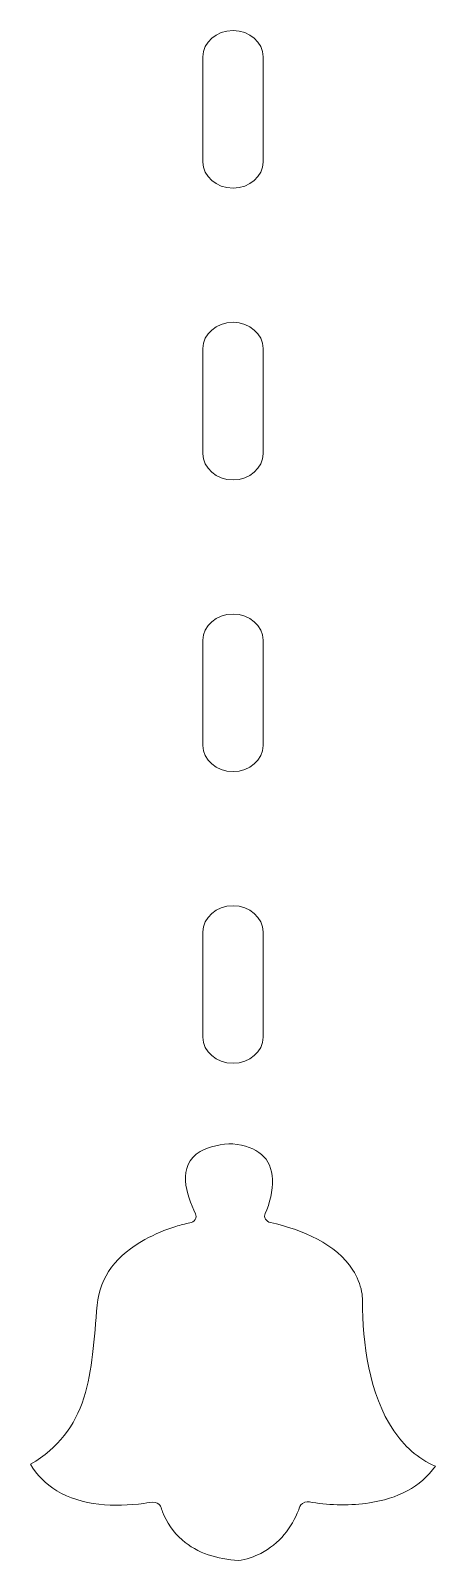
# Model space of a CAD drawing. Header units: millimetres. Extents: x -22 to 22, y -82 to 82.
import ezdxf

# ---------------------------------------------------------------- set-up
doc = ezdxf.new("R2010")
doc.units = ezdxf.units.MM
doc.header["$MEASUREMENT"] = 0
doc.layers.add('Layer 1', color=7, linetype='Continuous')

msp = doc.modelspace()

# ---------------------------------------------------------------- linework, layer by layer
at = {"layer": 'Layer 1', "color": 250, "lineweight": 20}
for points, knots in [([(-0.055, 81.7454), (1.7178, 81.7454), (3.1687, 80.4866), (3.1687, 78.9489), (3.1687, 78.9489), (3.1687, 67.6918), (3.1687, 67.6918), (3.1687, 66.1565), (1.7178, 64.8977), (-0.055, 64.8977), (-1.8288, 64.8977), (-3.2788, 66.1565), (-3.2788, 67.6918), (-3.2788, 67.6918), (-3.2788, 78.9489), (-3.2788, 78.9489), (-3.2788, 80.4866), (-1.8288, 81.7454), (-0.055, 81.7454)], [0, 0, 0, 0, 0.16666667, 0.16666667, 0.16666667, 0.33333333, 0.33333333, 0.33333333, 0.5, 0.5, 0.5, 0.66666667, 0.66666667, 0.66666667, 0.83333333, 0.83333333, 0.83333333, 1, 1, 1, 1]), ([(-0.055, 50.5497), (1.7178, 50.5497), (3.1687, 49.2917), (3.1687, 47.7548), (3.1687, 47.7548), (3.1687, 36.4969), (3.1687, 36.4969), (3.1687, 34.96), (1.7178, 33.702), (-0.055, 33.702), (-1.8288, 33.702), (-3.2788, 34.96), (-3.2788, 36.4969), (-3.2788, 36.4969), (-3.2788, 47.7548), (-3.2788, 47.7548), (-3.2788, 49.2917), (-1.8288, 50.5497), (-0.055, 50.5497)], [0, 0, 0, 0, 0.16666667, 0.16666667, 0.16666667, 0.33333333, 0.33333333, 0.33333333, 0.5, 0.5, 0.5, 0.66666667, 0.66666667, 0.66666667, 0.83333333, 0.83333333, 0.83333333, 1, 1, 1, 1]), ([(-0.055, 19.3532), (1.7178, 19.3532), (3.1687, 18.0946), (3.1687, 16.5576), (3.1687, 16.5576), (3.1687, 5.3005), (3.1687, 5.3005), (3.1687, 3.7635), (1.7178, 2.5055), (-0.055, 2.5055), (-1.8288, 2.5055), (-3.2788, 3.7635), (-3.2788, 5.3005), (-3.2788, 5.3005), (-3.2788, 16.5576), (-3.2788, 16.5576), (-3.2788, 18.0946), (-1.8288, 19.3532), (-0.055, 19.3532)], [0, 0, 0, 0, 0.16666667, 0.16666667, 0.16666667, 0.33333333, 0.33333333, 0.33333333, 0.5, 0.5, 0.5, 0.66666667, 0.66666667, 0.66666667, 0.83333333, 0.83333333, 0.83333333, 1, 1, 1, 1]), ([(-0.055, -11.8424), (1.7178, -11.8424), (3.1687, -13.102), (3.1687, -14.6373), (3.1687, -14.6373), (3.1687, -25.8952), (3.1687, -25.8952), (3.1687, -27.4322), (1.7178, -28.6894), (-0.055, -28.6894), (-1.8288, -28.6894), (-3.2788, -27.4322), (-3.2788, -25.8952), (-3.2788, -25.8952), (-3.2788, -14.6373), (-3.2788, -14.6373), (-3.2788, -13.102), (-1.8288, -11.8424), (-0.055, -11.8424)], [0, 0, 0, 0, 0.16666667, 0.16666667, 0.16666667, 0.33333333, 0.33333333, 0.33333333, 0.5, 0.5, 0.5, 0.66666667, 0.66666667, 0.66666667, 0.83333333, 0.83333333, 0.83333333, 1, 1, 1, 1]), ([(-0.0866, -37.2968), (-1.1994, -37.2674), (-2.6598, -37.5811), (-3.5682, -38.1181), (-6.1042, -39.6188), (-5.041, -42.7722), (-4.0772, -44.7729), (-3.979, -44.9762), (-3.9903, -45.1855), (-4.1089, -45.3818), (-4.2273, -45.5773), (-4.4202, -45.7048), (-4.6695, -45.7504), (-5.1585, -45.84), (-5.6849, -45.9899), (-6.1548, -46.1345), (-7.3096, -46.4915), (-8.4386, -46.9574), (-9.4731, -47.5277), (-12.4198, -49.1511), (-14.3387, -51.4662), (-14.5957, -54.5479), (-14.7428, -56.3066), (-14.864, -58.0715), (-15.0741, -59.8255), (-15.2623, -61.3826), (-15.525, -62.9551), (-16.0092, -64.4658), (-16.9797, -67.4879), (-18.72, -69.7828), (-21.705, -71.5601), (-21.1061, -72.6891), (-20.0746, -73.696), (-18.9111, -74.3953), (-16.2108, -76.018), (-12.7359, -76.1579), (-9.5858, -75.7506), (-9.1961, -75.7005), (-8.7203, -75.5412), (-8.345, -75.6486), (-7.7652, -75.8133), (-7.7375, -76.2467), (-7.5827, -76.6633), (-7.174, -77.7706), (-6.4384, -78.8331), (-5.4948, -79.6583), (-3.8614, -81.0879), (-1.741, -81.7284), (0.5438, -81.8444), (1.286, -81.7856), (2.2975, -81.4093), (2.9108, -81.0964), (4.9319, -80.0639), (6.2166, -78.3269), (6.9731, -76.4383), (7.0781, -76.1765), (7.0839, -75.964), (7.3609, -75.7607), (7.7267, -75.4903), (8.0305, -75.5829), (8.426, -75.6447), (10.3735, -75.9569), (12.5848, -75.9855), (14.5295, -75.6904), (17.5077, -75.2367), (20.0169, -74.0229), (21.594, -71.758), (19.7112, -71.0139), (18.1791, -69.4915), (17.1552, -67.9941), (14.4598, -64.0501), (13.813, -58.5938), (13.7911, -54.1104), (13.7911, -54.0951), (13.7911, -54.082), (13.7921, -54.0665), (13.813, -53.7782), (13.7576, -53.4042), (13.7052, -53.1214), (13.5495, -52.3101), (13.218, -51.5172), (12.7586, -50.797), (10.9638, -47.9828), (7.4116, -46.4837), (3.9491, -45.7187), (3.7083, -45.6662), (3.5259, -45.5386), (3.4142, -45.3455), (3.3023, -45.153), (3.2947, -44.9506), (3.3883, -44.7505), (3.8841, -43.7081), (4.2088, -42.2406), (4.1687, -41.1256), (4.0838, -38.7634), (2.5678, -37.5928), (-0.0866, -37.2968)], [0, 0, 0, 0, 0.03125, 0.03125, 0.03125, 0.0625, 0.0625, 0.0625, 0.09375, 0.09375, 0.09375, 0.125, 0.125, 0.125, 0.15625, 0.15625, 0.15625, 0.1875, 0.1875, 0.1875, 0.21875, 0.21875, 0.21875, 0.25, 0.25, 0.25, 0.28125, 0.28125, 0.28125, 0.3125, 0.3125, 0.3125, 0.34375, 0.34375, 0.34375, 0.375, 0.375, 0.375, 0.40625, 0.40625, 0.40625, 0.4375, 0.4375, 0.4375, 0.46875, 0.46875, 0.46875, 0.5, 0.5, 0.5, 0.53125, 0.53125, 0.53125, 0.5625, 0.5625, 0.5625, 0.59375, 0.59375, 0.59375, 0.625, 0.625, 0.625, 0.65625, 0.65625, 0.65625, 0.6875, 0.6875, 0.6875, 0.71875, 0.71875, 0.71875, 0.75, 0.75, 0.75, 0.78125, 0.78125, 0.78125, 0.8125, 0.8125, 0.8125, 0.84375, 0.84375, 0.84375, 0.875, 0.875, 0.875, 0.90625, 0.90625, 0.90625, 0.9375, 0.9375, 0.9375, 0.96875, 0.96875, 0.96875, 1, 1, 1, 1])]:
    msp.add_open_spline(points, degree=3, knots=knots, dxfattribs=at)

doc.saveas('drawing.dxf')
